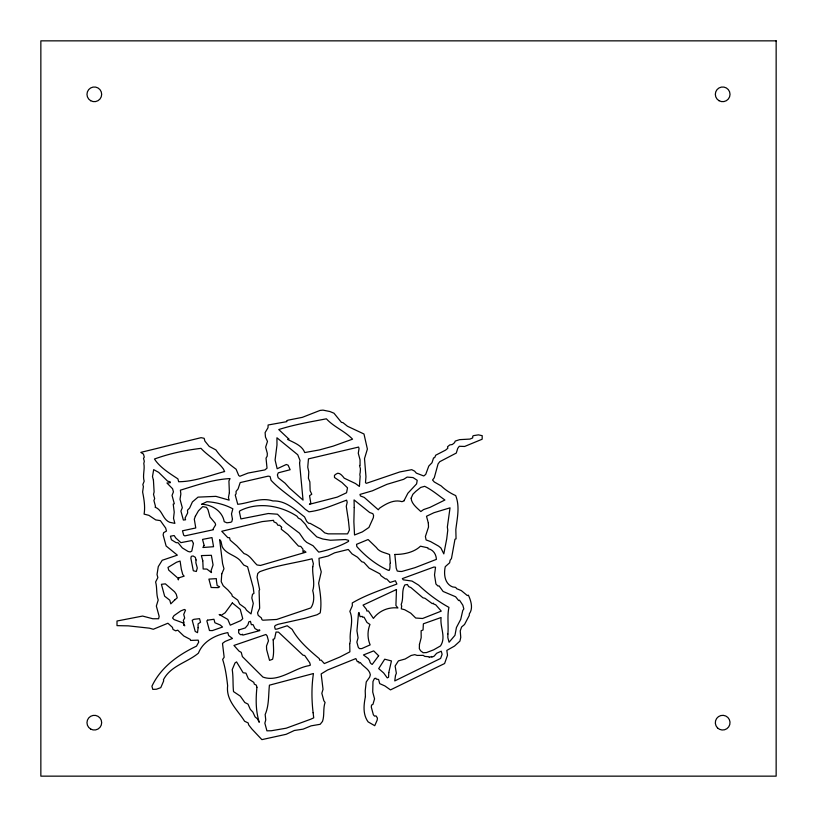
<?xml version="1.0" encoding="UTF-8"?>
<svg xmlns="http://www.w3.org/2000/svg" width="817" height="817" viewBox="0 0 817 817"><rect width="100%" height="100%" fill="white"/><g stroke="black" fill="none" stroke-linecap="round" stroke-linejoin="round"><path stroke-width="1.23" d="M348.389 520.163L349.41 530.008L347.572 533.879L328.158 533.858L324.747 532.888L320.53 529.12L310.103 523.34L308.663 523.288L306.732 521.43L304.537 516.895C295.039 509.655 285.766 500.443 272.949 500.954C260.889 496.981 249.522 503.058 237.757 504.303L235.245 495.031L236.103 493.774L236.062 491.405L238.074 488.934L240.188 482.581L268.16 476.148L270.049 476.464L271.101 480.355C281.375 491.303 294.549 498.85 305.231 509.267L308.989 511.83C322.123 510.257 334.306 504.589 346.612 500.147L347.194 502.281L346.275 506.336L348.389 520.163M365.413 696.544C363.718 705.061 362.677 714.426 368.13 721.891L374.737 725.71L377.178 720.124L377.413 718.072L376.034 715.876L374.523 716.131L373.369 714.773L371.296 707.113L371.531 705.071L372.93 704.397L374.554 698.841L372.726 692.07L372.981 681.501L374.482 678.467L375.963 678.273L376.198 679.111L378.588 679.448L379.721 683.635L384.909 685.953L390.485 689.895L444.601 663.527L447.502 655.254L446.828 650.403L454.487 646.084L459.93 641.1L460.757 637.372L460.226 630.918L461.595 626.996L464.526 624.494L469.224 615.528L469.346 613.833C473.36 608.277 470.98 600.791 468.386 595.154L467.334 595.562L461.299 590.589L456.632 588.679L455.692 587.392L452.567 586.912C444.55 583.808 443.611 573.81 445.275 566.661L449.626 562.79L450.126 560.207L451.454 558.573L454.987 539.189L456.049 538.863L455.825 529.528C457.163 518.152 460.042 506.693 455.702 495.592C450.575 493.356 445.194 489.853 441.149 485.901L434.266 481.969L432.561 480.008L434.287 477.71L438.075 463.903L439.76 461.687L456.295 453.057L457.724 448.38L459.297 446.276L464.648 446.46L482.163 439.219L482.204 435.686L478.476 434.858L473.625 435.624L472.747 436.125L472.716 437.912L469.949 439.076L459.634 439.648L455.212 441.088L454.569 442.661L452.352 444.499L449.738 444.938L447.491 446.797L447.879 448.216L445.622 450.096L435.716 455.202L434.664 457.673L433.572 457.877L431.989 462.749L428.792 466.047L425.718 474.401L423.757 475.974L416.333 473.125L414.566 471.103L411.727 469.673L399.83 471.94L366.363 483.337L365.485 482.673L365.955 476.699L364.505 458.613L367.384 449.074L363.984 434.001L347.429 426.239L342.936 422.624L341.445 422.389L333.979 413.208L329.915 411.533L322.981 410.124L320.101 410.41L302.31 417.354L288.115 420.163L286.665 420.765L286.9 421.623L268.109 425.003L268.007 427.72L265.106 432.602L265.474 437.115L267.486 441.425L265.637 447.154L267.312 453.353L267.21 456.131L266.036 458.143L267.026 468.172L264.902 469.908L248.082 473.053L239.861 476.28L238.727 475.504L236.103 469.213C228.597 463.76 221.131 457.683 215.923 449.932L209.234 446.429L204.914 441.119L204.148 438.3L201.064 437.677L140.8 452.383L143.475 454.129L144.292 457.142L143.506 458.286L144.313 461.299L143.802 463.453C145.069 469.315 142.403 475.371 144.17 481.213L142.842 484.573L143.394 486.595L142.618 492.008C144.017 499.177 145.344 506.836 144.088 514.118L148.929 515.353L155.751 519.918L160.367 520.623L165.657 528.037L166.474 531.04L163.625 532.694L163.124 534.921L166.117 545.991L177.35 555.152L162.205 560.278L158.284 566.61L157.027 574.535L157.855 577.599L155.618 581.99C157.293 587.954 156.057 594.184 158.192 600.015L156.353 606.051L159.152 616.365L158.631 618.745L152.799 618.755L142.597 616.059L117.005 621.012L117.005 625.638L128.259 625.853L149.44 628.171L153.29 629.274L167.914 623.228L172.458 627.385L173.01 629.427L175.655 630.826L177.738 630.183L183.805 635.994L190.29 639.415L190.555 640.426L198.163 640.14L198.705 642.142L196.509 646.135C178.075 654.958 160.878 667.203 151.931 686.209L152.789 689.385L156.384 689.242L160.765 687.659L163.696 680.878L163.41 679.836C170.579 665.712 187.134 662.597 198.408 653.161C203.157 641.069 215.749 634.942 227.831 632.603L228.617 635.514L232.477 638.455L225.084 641.468L222.49 643.408L224.154 657.277L222.643 659.421C225.451 668.051 226.646 676.956 227.637 685.677C225.809 700.588 237.716 709.983 244.579 721.227L248.154 722.943L248.674 724.893L251.84 728.948L261.879 739.63L286.144 734.309L294.386 730.469L303.107 729.152L311.103 725.853L320.172 724.291L322.511 721.391C324.655 715.11 322.899 708.645 325.074 702.436L323.859 700.782L321.837 693.296L323.032 689.272L321.152 673.913L327.576 670.011L355.834 658.584L357.356 661.688L358.683 661.556L359.092 663.047L360.307 662.546C363.361 667.009 369.376 668.939 370.346 674.771L369.652 677.13L366.241 681.95L365.219 690.753L365.413 696.544M349.727 643.633L349.88 651.843L340.025 656.96L324.339 663.557L321.163 660.065L319.692 660.197L319.273 658.635C309.255 650.209 298.419 640.896 292.149 629.356L287.216 625.751L276.871 629.121L275.258 629.202L274.594 626.751L275.217 625.505L278.015 624.331L304.608 618.377L317.047 614.772L320.203 612.913C321.878 602.956 320.274 592.928 318.64 583.175L321.255 571.849L319.416 565.037L318.987 558.287L328.087 556.02L334.684 552.803L348.277 549.453L352.066 553.916L357.417 557.163L361.819 561.759L363.861 562.351L369.172 568.152L379.895 573.82L381.018 575.75L385.491 578.947L386.686 578.957L390.005 582.45L395.418 580.764L396.888 584.032C381.886 589.7 366.21 594.745 352.26 602.956L352.341 605.734L349.85 611.371C354.19 620.971 349.022 631.327 350.37 640.916L349.727 643.633M354.231 507.52L353.873 521.828L354.527 534.992L362.37 531.887L368.927 527.455L373.359 517.651L373.583 515.415L372.838 513.658L369.692 512.525L354.057 499.902L354.231 507.52M221.775 573.81L221.213 581.673L223.215 585.738L227.943 589.997L231.803 594.439L232.263 596.134L237.737 600.097L239.687 604.08L245.1 607.981L246.581 610.268L251.013 613.924L253.28 603.395L251.82 598.003L252.504 594.255L253.954 593.418L253.29 587.832L247.592 566.773L243.752 565.037L239.902 560.196C234.499 554.917 225.809 553.834 222.163 546.675L220.927 541.191L219.64 539.669L222.592 563.669L223.97 568.765L221.775 573.81M428.343 523.054L428.506 527.088L425.402 536.503L426.096 539.935L430.569 541.579L438.647 546.154L440.904 547.993L443.805 553.875L446.715 538.914L447.777 530.121L447.348 527.067L450.034 507.837L433.96 512.708L426.505 516.262L428.343 523.054M394.856 554.457L396.184 568.07L397.246 571.042L399.431 571.4L401.78 571.481L414.965 567.682L436.401 559.369C436.217 554.263 433.245 549.616 427.965 548.636L427.955 547.819L420.469 546.195C413.862 552.537 403.394 554.518 394.856 554.457M216.444 580.938L217.179 585.615L219.63 586.79L218.262 587.648L211.164 587.494L208.897 579.1L216.362 578.64L216.444 580.938M359.572 484.226L359.388 486.432L355.426 483.521L344.202 478.17C342.435 475.821 338.871 471.297 336.022 474.105L334.47 475.341L334.47 477.475L341.976 482.52L347.511 487.831L346.551 492.763L337.278 497.104L309.439 504.303L310.807 503.047L309.551 495.694L311.777 494.203L310.133 490.751L309.868 481.907L308.418 478.282L308.785 471.869L307.743 467.191L308.469 458.878L358.612 447.062L359.041 448.645L358.275 453.251L360.031 459.746L360.083 465.363L359.531 465.516L360.43 468.846L360.164 472.839A4.749 4.749 0 0 0 360.174 476.209L359.572 484.226M447.89 634.012L447.839 637.679L449.074 642.244L454.967 635.32L456.427 627.527L460.737 619.337L462.779 610.442L463.852 608.971L462.83 605.193L459.511 600.199L458.623 600.536L455.631 596.767L443.11 591.457L439.005 585.809L438.065 586.126L435.931 584.012L434.511 574.933L435.532 567.233L433.929 567.029L402.332 578.61L403.23 579.815L412.013 581.071L418.621 585.115C428.006 593.877 437.922 601.312 448.942 607.378C447.052 615.998 448.656 625.189 447.89 634.012M313.115 712.72L313.718 717.847L310.889 719.154L286.195 728.202L271.315 730.745L266.924 730.827L264.851 723.178L265.75 719.94L265.168 714.507C269.171 705.449 268.354 694.818 269.426 685.177L313.432 673.535C311.471 686.525 311.573 699.709 313.115 712.72M312.768 566.753C312.063 574.78 315.239 582.868 312.717 590.64C314.341 596.257 314.228 603.14 310.787 607.94L276.697 619.46L262.89 620.205L261.889 619.623L261.44 617.969L258.213 615.375L257.539 612.883L259.653 608.246L259.071 590.701L259.622 589.67L257.069 577.17L257.733 573.514L259.704 571.716C276.555 565.313 294.437 563.189 312.043 558.787L313.381 563.74L312.768 566.753M419.438 644.45L419.335 648.657L420.581 650.771L423.155 652.732L426.484 652.579L433.704 649.811L440.486 645.93C446.409 637.209 439.771 627.027 441.098 617.509L423.369 623.8L423.053 629.999L421.123 630.744L421.184 637.709L419.438 644.45M388.78 672.534L388.565 677.273L387.238 677.875L383.663 672.963L378.7 668.623L384.705 659.196L391.455 660.933L388.78 672.534M196.039 559.951L195.866 562.77L197.285 568.009L196.335 571.481L193.302 570.766L190.872 558.277L191.29 556.336L193.078 555.958L195.334 557.337L196.039 559.951M256.916 687.291C255.762 699.138 255.619 710.708 259.244 722.289L257.396 718.797L255.088 716.918L252.882 712.107L250.319 709.36L247.99 704.101L244.814 702.518L240.331 696.155L233.519 691.601C232.743 684.258 233.386 677.048 232.222 669.603L235.02 662.934L236.573 661.913L243.139 672.759L245.958 673.137L248.388 678.815L253.821 682.389L254.281 684.095L256.344 685.167L256.916 687.291M183.815 622.176L183.611 625.148L184.785 625.781L183.008 622.891L174.021 619.562L172.581 617.999L173.98 615.661L180.761 610.912L184.356 609.462L185.52 610.115L183.713 614.455L184.693 618.061L183.325 620.379L183.815 622.176M193.445 543.448L191.781 551.148L190.106 551.955L188.073 551.444L182.344 547.941L178.045 542.733L176.084 542.641L171.417 539.771L170.447 536.207L174.164 535.533L175.808 538.025L180.914 542.641L191.954 540.527L193.445 543.448M299.573 463.31L303.036 500.096L289.432 488.025L285.062 483.174L278.158 477.751L277.392 474.922L278.27 472.818L290.147 469.734L288.125 465.2L286.328 464.485L277.167 468.744L275.094 460.002L276.973 445.01L276.932 437.779L297.745 454.763L300.002 460.41L299.573 463.31M404.272 500.218L404.231 500.872L401.964 501.658C394.008 499.167 385.89 503.834 379.476 508.235L378.302 509.788L364.239 497.41L360.409 495.95L359.991 494.418L372.368 490.823L386.931 484.338L403.69 479.313L407.142 477.087L413.065 477.577L417.221 480.304L416.588 483.889L407.877 493.223L404.272 500.218M390.312 563.117L389.862 564.445C390.342 565.691 389.791 572.084 388.402 570.205L387.82 570.103C376.014 564.68 365.546 556.346 356.835 546.573L356.549 544.326L368.11 539.537L376.371 547.513C379.394 552.21 385.042 552.558 389.617 554.58L390.312 563.117M153.433 480.141L154.117 491.946L153.514 494.356L154.658 498.595L153.923 500.555L155.516 506.458L155.087 507.214C162.583 509.859 162.338 519.336 169.762 522.318L174.879 523.37L173.521 518.335L174.225 512.167L173.224 504.109L174.317 503.793L172.05 495.408L173.429 491.895L172.581 488.74L166.934 483.01L170.355 482.673L170.11 481.764L167.608 481.152L158.682 472.369L153.678 469.632L152.483 476.648L153.433 480.141M401.627 606.04L401.321 608.849L404.691 609.727L410.757 613.159L415.72 618.03L422.593 618.489L441.262 611.116L435.767 604.835L433.623 603.967L433.418 603.201L432.254 603.64L425.014 598.299L422.92 597.799L410.91 587.566L408.643 586.637L407.397 584.492L404.813 584.941C401.198 591.018 403.955 598.177 401.198 604.447L401.627 606.04M396.47 589.527L395.918 605.499L397.95 607.981A26.675 26.675 0 0 0 373.4 618.408L368.396 610.963L366.904 611.045L366.455 609.38L363.044 605.111L396.47 589.527M198.123 627.691L197.52 632.675L195.222 631.439L192.209 620.277L193.905 619.317L199.552 618.673L200.512 622.217L198.061 623.882L198.123 627.691M411.155 498.176C411.298 503.64 417.038 507.949 420.826 511.554L423.543 509.583L429.926 507.398L444.908 500.014C438.392 495.398 431.876 489.802 424.677 486.309L420.724 487.422L415.782 491.374L412.851 494.285L411.155 498.176M358.469 613.598L356.947 630.836L358.071 637.883L356.866 642.101L358.234 647.197L359.409 648.606L361.747 648.606L370.142 644.879A26.675 26.675 0 0 1 369.968 624.464L366.976 622.452L364.014 617.121L362.513 617.203L362.288 616.365L360.083 616.702L358.949 612.505L358.469 613.598M395.489 675.516L394.754 680.929L440.618 658.431L442.099 654.284L441.262 651.2L436.625 653.294L434.113 656.174L431.754 657.236L431.539 656.459L429.16 657.532L428.945 656.745L424.82 656.398L423.186 655.367L417.058 655.418L414.781 654.642L411.125 655.479L405.13 659.013L398.42 660.871L395.122 666.029L396.357 673.279L395.489 675.516M229.383 492.62L228.443 497.553L229.148 500.147L215.923 496.358L198.02 497.134L192.393 501.944L189.656 507.99L187.491 510.216L187.665 512.923L185.091 517.998L185.571 519.786L183.355 520.041L180.925 511.064L182.314 507.735L180.016 499.248L180.853 493.989L180.394 490.18C196.509 485.237 213.247 479.365 230.047 478.588L228.923 481.009L229.383 492.62M273.266 640.109C273.276 646.482 274.328 652.803 272.612 659.258L269.539 660.371L266.628 649.597L266.505 646.012L268.466 640.834L267.128 635.881L265.913 634.482L233.938 645.44L239.115 651.19L241.229 652.344L242.383 656.613C249.256 663.445 255.976 670.206 262.921 677.058C278.454 682.767 294.008 668.143 308.979 665.661L310.378 665.12L309.735 662.74L304.68 655.479L303.056 655.214L278.495 632.123L276.023 632.052L274.563 638.782L273.041 639.292L273.266 640.109M238.748 629.968L238.615 632.777L239.902 634.217L240.954 634.809L242.588 634.288L242.812 635.136L259.796 630.612L259.571 629.784L258.009 630.285L254.965 628.539L253.045 624.607L251.34 624.678L250.441 621.328L248.838 621.819L247.919 624.831L245.274 627.936L238.748 629.968M281.64 527.312L281.242 529.191L287.921 534.42L298.471 546.083L300.748 546.389L302.954 549.157L302.995 552.006L304.292 550.791L305.987 552.18L260.46 565.456L257.059 564.966C252.749 561.126 250.012 555.162 244.017 553.569L236.879 545.899L230.22 540.221L229.546 537.719L227.8 537.627L221.744 531.275L262.206 521.593L273.521 520.337L273.95 521.91L276.555 523.074L277.913 525.29L279.618 525.219L281.64 527.312M202.79 560.799L203.157 569L206.875 569.071L211.501 572.584L211.031 570.858L213.063 564.915L211.368 555.294L201.38 555.591L202.79 560.799M178.77 577.864L178.331 579.866L177.84 578.079L168.731 570.123L167.996 567.417L176.513 562.259L180.087 561.034L181.333 569.235L182.773 574.576L184.172 576.138L178.77 577.864M239.391 511.942L240.892 518.918L268.282 513.525L277.474 514.22L286.083 523.074L299.451 533.174L304.281 540.17L306.732 542.396L313.023 545.715L318.742 552.129C328.842 549.984 339.576 546.502 348.593 541.354L348.512 540.343L345.581 539.537L330.405 540.251L322.827 539.016L316.812 536.902L307.386 527.67L305.487 524.402L300.748 519.306L298.317 518.111L297.02 516.262C280.568 505.468 257.968 501.567 239.841 510.839L239.391 511.942M232.457 519.163L231.773 521.746L230.537 522.329L226.912 522.809L224.215 521.685C222.469 511.136 211.828 504.467 201.523 504.293L206.977 501.689C215.872 502.261 225.012 504.579 232.855 508.807L231.497 513.893L232.457 519.163M195.355 516.283L194.303 519.163L195.763 527.966L182.487 530.795L183.672 535.186L184.816 535.891L213.411 529.722L213.186 528.875L215.637 524.871L215.177 523.186L209.969 516.987L208.018 509.777L206.476 507.357L202.708 506.611L198.439 510.85L195.355 516.283M288.789 438.984L287.655 439.464C293.834 442.589 302.229 445.52 304.71 452.567L319.345 449.942L333.05 446.164L352.556 439.168C344.805 431.049 333.867 427.005 326.371 418.804C310.501 421.889 294.243 424.574 278.75 429.558L288.789 438.984M232.334 602.946L225.114 612.791L221.223 615.303L219.16 614.496L227.81 619.419L230.271 625.168L240.658 620.654L242.761 618.653L240.249 609.37L232.334 602.946M204.158 545.439L202.892 547.513L213.554 546.706L211.981 537.586L202.524 539.404L204.158 545.439M378.649 655.765L372.215 664.415A4.197 4.197 0 0 1 369.703 660.8L368.324 658.563L363.463 654.948L373.686 650.883L378.649 655.765M174.777 599.913L170.794 603.855L169.803 600.219L164.625 596.165L161.419 584.298L165.381 583.859L174.583 591.774L176.258 594.245L177.228 597.85L174.777 599.913M207.61 620.164L206.844 620.859L209.458 630.52L212.328 630.601L222.561 627.037L220.151 624.954L214.902 622.758L213.962 619.266L207.61 620.164M224.583 471.542C209.509 475.576 194.405 481.642 178.668 481.734L177.892 478.854C169.487 473.339 159.907 467.406 154.464 459.021C169.487 453.568 185.163 450.259 201.002 448.349C207.875 455.927 217.782 460.911 223.49 469.162L224.583 471.542M776.15 40.85L40.85 40.85L40.85 776.15L776.15 776.15L776.15 40.85M717.479 727.876A7.353 7.353 0 0 0 729.775 724.577A7.353 7.353 0 0 0 720.768 715.569A7.353 7.353 0 0 0 717.479 727.876M719.001 100.695A7.353 7.353 0 0 0 730.03 94.323A7.353 7.353 0 0 0 719.001 87.96A7.353 7.353 0 0 0 719.001 100.695M90.646 100.695A7.353 7.353 0 0 0 101.676 94.323A7.353 7.353 0 0 0 90.646 87.96A7.353 7.353 0 0 0 90.646 100.695M90.646 729.04A7.353 7.353 0 0 0 101.676 722.677A7.353 7.353 0 0 0 90.646 716.305A7.353 7.353 0 0 0 90.646 729.04"/></g></svg>
